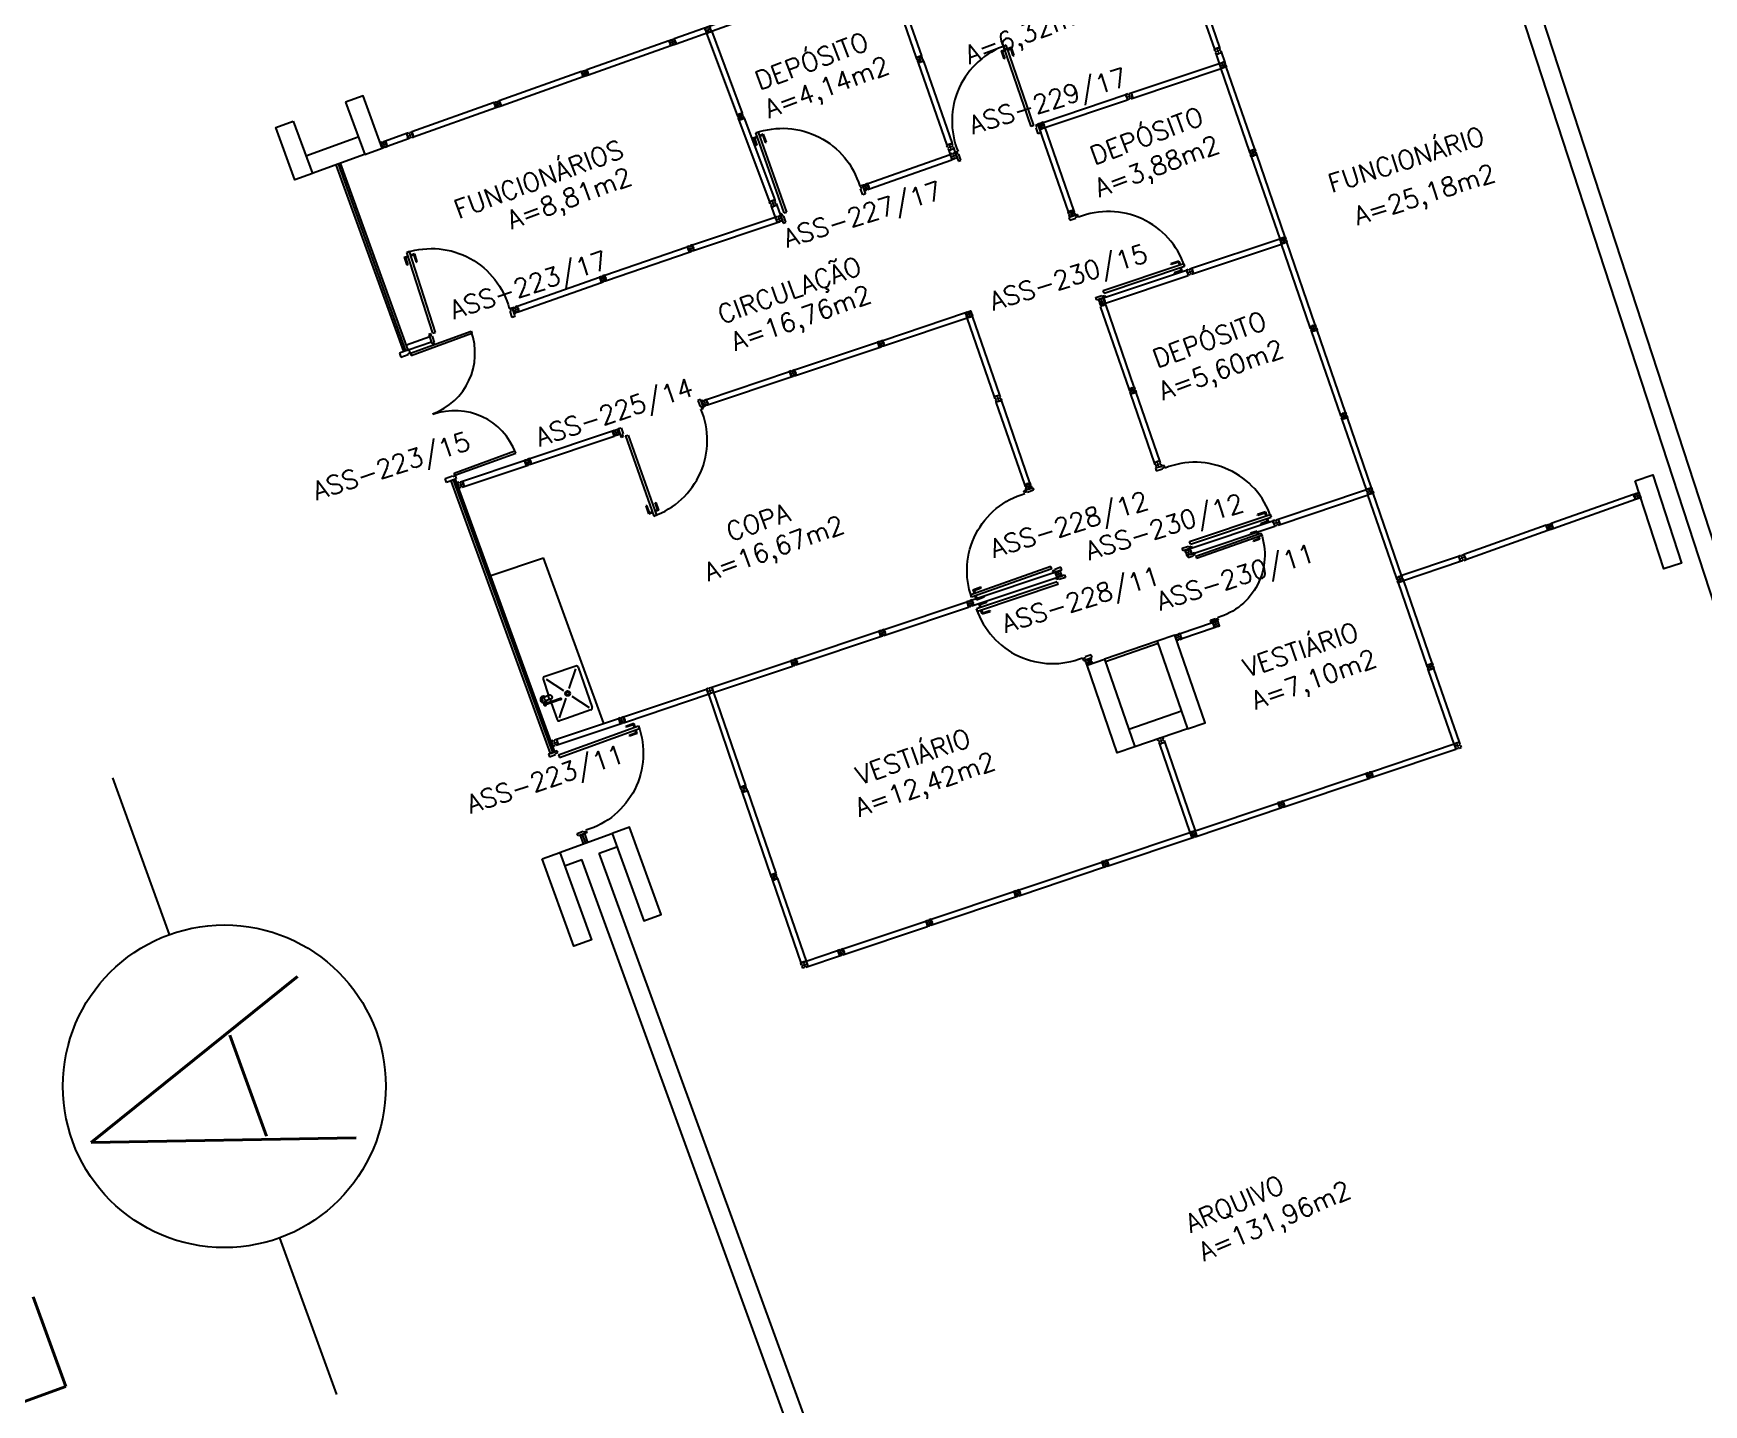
# Model space of a CAD drawing. Extents: x -152 to 150, y 325 to 437.
# Drawn here: x -130.62 to -112.62, y 338.25 to 353.03 of the extents above; entities that cross this region are included whole.
import ezdxf
from ezdxf.enums import TextEntityAlignment as Align

# ---------------------------------------------------------------- set-up
doc = ezdxf.new("R2010")
doc.units = 0
doc.header["$LTSCALE"] = 0.01
doc.header["$MEASUREMENT"] = 0
doc.header["$PDMODE"] = 98
doc.linetypes.add('HIDDEN', pattern=[0.375, 0.25, -0.125])
doc.layers.get('0').update_dxf_attribs({"linetype": 'CONTINUOUS'})
doc.layers.get('DEFPOINTS').update_dxf_attribs({"linetype": 'CONTINUOUS'})
for name, color, linetype in [('ALV', 2, 'CONTINUOUS'), ('AREA', 2, 'CONTINUOUS'), ('BANC', 2, 'CONTINUOUS'), ('CARIMBO', 7, 'CONTINUOUS'), ('DIV', 2, 'CONTINUOUS'), ('ESQ', 1, 'CONTINUOUS'), ('ESTR', 3, 'CONTINUOUS'), ('grapa', 1, 'HIDDEN'), ('PEÇAS', 1, 'CONTINUOUS'), ('TEXTO', 2, 'CONTINUOUS'), ('TEXTO-CENTRO-CUSTO', 2, 'CONTINUOUS'), ('TEXTO-ENDEREÇO', 2, 'CONTINUOUS'), ('TXT-IDENTIFICAÇÃO', 4, 'CONTINUOUS')]:
    doc.layers.add(name, color=color, linetype=linetype)
doc.styles.add('1', font='romans.shx')
doc.styles.add('LEGENDA', font='romans.shx', dxfattribs={"height": 0.2})
doc.styles.add('UNB-100', font='simplex.shx', dxfattribs={"height": 3})
doc.styles.add('UNB-100-1', font='simplex.shx', dxfattribs={"height": 0.2})
doc.dimstyles.new('1-600', dxfattribs={"dimtxt": 1.1, "dimasz": 2.5, "dimexe": 2, "dimexo": 4, "dimgap": 0.2, "dimtad": 1, "dimdec": 0, "dimzin": 4, "dimdsep": 46, "dimlunit": 6, "dimtxsty": '1', "dimblk1": 'NONE', "dimblk2": 'NONE', "dimsah": 1, "dimcen": 0, "dimclrd": 2, "dimclre": 2, "dimclrt": 2, "dimadec": 0, "dimazin": 0, "dimtfac": 1, "dimtdec": 0, "dimtmove": 2, "dimatfit": 3, "dimldrblk": 'NONE', "dimfxl": 0, "dimtolj": 1, "dimtzin": 0, "dimarcsym": 0})

# ---------------------------------------------------------------- blocks, each defined once
blk = doc.blocks.new('DIVMT-SSC')
for p, q in [((0, 0.005), (0, -0.005)), ((0, -0.005), (0, 0.005)), ((-0.03, -0.03), (-0.03, -0.97)), ((0.006, -0.03), (-0.006, -0.03)), ((-0.005, 0), (0.005, 0)), ((0.005, 0), (-0.005, 0)), ((0.006, -0.02), (0.006, -0.03)), ((0.03, -0.03), (0.03, -0.97)), ((0.03, -0.97), (-0.03, -0.97)), ((-0.006, -0.98), (-0.006, -0.97)), ((-0.006, -0.98), (0.006, -0.98)), ((0.006, -1.001), (-0.006, -1.001)), ((0.005, -0.97), (-0.005, -0.97)), ((0, -0.994), (0, -1.007)), ((0, -1.02), (0, -1.021)), ((0.006, -0.98), (0.006, -0.97))]:
    blk.add_line(p, q)
blk.add_lwpolyline([(0.006, -0.02), (-0.006, -0.02), (0.006, -0.02), (0.006, -0.03), (0.03, -0.03), (0.03, -0.008), (0.02, -0.008), (0.02, 0.008), (0.03, 0.008), (0.03, 0.03), (0.006, 0.03), (0.006, 0.02), (-0.006, 0.02), (-0.006, 0.03), (-0.03, 0.03), (-0.03, 0.008), (-0.02, 0.008), (-0.02, -0.008), (-0.03, -0.008), (-0.03, -0.03), (-0.006, -0.03), (-0.006, -0.02), (-0.006, -0.03)])
blk = doc.blocks.new('PDV2D-SSC')
for p, q in [((-0.148, 0.925), (-0.108, 0.925)), ((-0.148, 0.925), (-0.148, 0.835)), ((-0.138, 0.915), (-0.108, 0.915)), ((-0.138, 0.915), (-0.138, 0.835)), ((-0.106, 0.965), (-0.076, 0.965)), ((-0.106, 0.05), (-0.106, 0.965)), ((-0.076, 0.05), (-0.076, 0.965)), ((-0.034, 0.925), (-0.074, 0.925)), ((-0.044, 0.915), (-0.074, 0.915)), ((-0.044, 0.915), (-0.044, 0.835)), ((-0.034, 0.925), (-0.034, 0.835)), ((-0.138, 0.835), (-0.148, 0.835)), ((-0.044, 0.835), (-0.034, 0.835)), ((-0.95, 0.05), (-0.97, 0.05)), ((-0.97, 0.05), (-0.97, 0.035)), ((-0.97, 0.035), (-0.97, -0.035)), ((-0.95, 0.02), (-0.95, 0.05)), ((-0.95, 0.02), (-0.94, 0.02)), ((-0.94, -0.05), (-0.94, 0.02)), ((-0.076, 0.05), (-0.106, 0.05)), ((-0.051, 0.02), (-0.061, 0.02)), ((-0.061, -0.05), (-0.061, 0.02)), ((-0.051, 0.05), (-0.031, 0.05)), ((-0.051, 0.02), (-0.051, 0.05)), ((-0.031, 0.05), (-0.031, -0.05)), ((-0.97, -0.035), (-0.97, -0.05)), ((-0.97, -0.05), (-0.94, -0.05)), ((-0.031, -0.05), (-0.061, -0.05))]:
    blk.add_line(p, q)
at = {"color": 1}
blk.add_arc((-0.076, 0.1), 0.865, 90, 183.3214, dxfattribs=at)
blk = doc.blocks.new('PTDP-SSC')
at = {"color": 2}
for p, q in [((0.055, 1.015), (0.09, 1.015)), ((0.055, 0.075), (0.055, 1.015)), ((0.09, 0.075), (0.09, 1.015)), ((1.91, 0.075), (1.91, 1.015)), ((1.945, 1.015), (1.91, 1.015)), ((1.945, 0.075), (1.945, 1.015)), ((0.05, 0.075), (0, 0.075)), ((0, 0.075), (0, -0.075)), ((0.05, 0.04), (0.05, 0.075)), ((0.06, 0.04), (0.05, 0.04)), ((0.055, 0.075), (0.09, 0.075)), ((0.06, -0.075), (0.06, 0.04)), ((1.945, 0.075), (1.91, 0.075)), ((1.94, -0.075), (1.94, 0.04)), ((1.94, 0.04), (1.95, 0.04)), ((1.95, 0.04), (1.95, 0.075)), ((1.95, 0.075), (2, 0.075)), ((2, 0.075), (2, -0.075)), ((0, -0.075), (0.06, -0.075)), ((2, -0.075), (1.94, -0.075))]:
    blk.add_line(p, q, dxfattribs=at)
at = {"color": 1}
for centre, start, end in [((0.055, 0.075), 0, 90), ((1.945, 0.075), 90, 180)]:
    blk.add_arc(centre, 0.94, start, end, dxfattribs=at)
blk = doc.blocks.new('INOXA1-P')
for p, q in [((0.12, 0.23), (0.12, 0.047)), ((0.22, 0.25), (0.14, 0.25)), ((0.15, 0.22), (0.287, 0.043)), ((0.5, 0.25), (0.22, 0.25)), ((0.353, 0.043), (0.49, 0.22)), ((0.52, 0.23), (0.52, -0.23)), ((0.043, 0.008), (0.043, -0.022)), ((0.062, 0.04), (0.071, 0.04)), ((0.131, 0.048), (0.076, 0.043)), ((0.131, -0.002), (0.076, 0.003)), ((0.22, -0.027), (0.054, -0.027)), ((0.22, -0.037), (0.054, -0.037)), ((0.063, -0.003), (0.063, -0.021)), ((0.12, -0.001), (0.12, -0.027)), ((0.12, -0.037), (0.12, -0.23)), ((0.15, -0.22), (0.287, -0.043)), ((0.231, -0.027), (0.22, -0.027)), ((0.231, -0.037), (0.22, -0.037)), ((0.353, -0.043), (0.49, -0.22)), ((0.22, -0.25), (0.14, -0.25)), ((0.5, -0.25), (0.22, -0.25))]:
    blk.add_line(p, q)
blk.add_lwpolyline([(0.076, 0.003), (0.072, 0.004), (0.069, 0.009), (0.067, 0.015), (0.066, 0.023), (0.067, 0.031), (0.069, 0.037), (0.072, 0.042), (0.076, 0.043)])
blk.add_lwpolyline([(0.131, 0.048), (0.137, 0.046), (0.143, 0.041), (0.147, 0.033), (0.148, 0.023), (0.147, 0.013), (0.143, 0.006), (0.137, 0), (0.131, -0.002), (0.125, 0), (0.119, 0.006), (0.115, 0.013), (0.114, 0.023), (0.115, 0.033), (0.119, 0.041), (0.125, 0.046)], close=True)
for radius in [0.0266, 0.0163]:
    blk.add_circle((0.32, 0), radius)
for centre, radius, start, end in [((0.14, 0.23), 0.02, 90, 180), ((0.5, 0.23), 0.02, 360, 90), ((0.054, 0.023), 0.0349, 36.1705, 252.2568), ((0.054, 0.023), 0.0189, 62.7367, 235.7375), ((0.073, -0.003), 0.01, 102.8285, 180), ((0.054, 0.023), 0.0349, 285.5373, 323.9987), ((0.054, -0.032), 0.0145, 20.161, 339.839), ((0.054, -0.032), 0.005, 90.0037, 269.9963), ((0.231, -0.032), 0.00738, 222.6559, 137.3441), ((0.231, -0.032), 0.005, 269.9935, 90.0065), ((0.14, -0.23), 0.02, 180, 270), ((0.5, -0.23), 0.02, 270, 360)]:
    blk.add_arc(centre, radius, start, end)
blk = doc.blocks.new('A$C73356FFD')
at = {"layer": 'DIV'}
for p, q in [((0.025, 0.03), (0.035, 0.03)), ((0.035, 0.03), (0.025, 0.03)), ((0.03, 0.025), (0.03, 0.035)), ((0.03, 0.035), (0.03, 0.025))]:
    blk.add_line(p, q, dxfattribs=at)
blk.add_lwpolyline([(0.009, 0.036), (0, 0.036), (0, 0.06), (0.022, 0.06), (0.022, 0.05), (0.038, 0.05), (0.038, 0.06), (0.06, 0.06), (0.06, 0.036), (0.05, 0.036), (0.05, 0.024), (0.06, 0.024), (0.06, 0), (0.038, 0), (0.038, 0.01), (0.022, 0.01), (0.022, 0), (0, 0), (0, 0.024), (0.009, 0.024)], close=True, dxfattribs=at)
blk = doc.blocks.new('A$C2A1C1759')
at = {"linetype": 'Continuous'}
blk.add_blockref('A$C73356FFD', (0, 0), dxfattribs=at)
blk = doc.blocks.new('A$C282A6B1B')
at = {"linetype": 'Continuous'}
blk.add_blockref('A$C73356FFD', (0, 0), dxfattribs=at)
blk = doc.blocks.new('A$C265F004B')
at = {"linetype": 'Continuous'}
blk.add_blockref('A$C73356FFD', (0, 0), dxfattribs=at)
blk = doc.blocks.new('*D74')
at = {"layer": 'DEFPOINTS', "color": 0}
for p in [(-109.695, 338.882), (-109.23, 337.455), (-120.726, 333.638), (-120.213, 332.228), (-110.942, 329.922)]:
    blk.add_point(p, dxfattribs=at)
at = {"layer": 'TEXTO-CENTRO-CUSTO', "color": 2, "lineweight": -2}
for p, q in [((-107.991, 333.652), (-106.563, 329.27)), ((-118.845, 328.47), (-117.734, 325.417))]:
    blk.add_line(p, q, dxfattribs=at)
blk.add_arc((0.953, -0.673), 349.018, 108.04877, 110, dxfattribs=at)
at = {"layer": 'TEXTO-CENTRO-CUSTO', "color": 2, "insert": (-113.061, 329.991), "char_height": 1.1, "attachment_point": 5, "rotation": 19.0244, "style": '1'}
blk.add_mtext('\\A1;FUB', dxfattribs=at)
blk = doc.blocks.new('_NONE')
at = {"color": 0, "linetype": 'ByBlock'}
blk.add_circle((0, 0), 0.25, dxfattribs=at)
blk = doc.blocks.new('JUNÇÃO DIV')
at = {"layer": 'DIV'}
for p, q in [((0.003, 0.065), (-0.02, 0.057)), ((-0.013, 0.036), (-0.02, 0.057)), ((-0.013, 0.036), (-0.003, 0.039)), ((-0.007, 0.021), (0.002, 0.024)), ((-0.007, 0.021), (0, 0)), ((0.002, 0.024), (-0.003, 0.039)), ((0.057, 0.02), (0, 0)), ((0, 0), (0.023, 0.008)), ((0, 0), (0.02, 0.007)), ((0.006, 0.056), (0.003, 0.065)), ((0.02, 0.007), (0.003, 0.001)), ((0.017, 0.06), (0.006, 0.056)), ((0.014, 0.069), (0.037, 0.076)), ((0.017, 0.06), (0.014, 0.069)), ((0.023, 0.04), (0.014, 0.037)), ((0.014, 0.037), (0.023, 0.04)), ((0.02, 0.033), (0.017, 0.043)), ((0.017, 0.043), (0.02, 0.033)), ((0.031, 0.021), (0.02, 0.017)), ((0.02, 0.017), (0.031, 0.021)), ((0.02, 0.017), (0.023, 0.008)), ((0.02, 0.017), (0.023, 0.008)), ((0.033, 0.012), (0.024, 0.008)), ((0.031, 0.021), (0.034, 0.012)), ((0.031, 0.021), (0.034, 0.012)), ((0.057, 0.02), (0.034, 0.012)), ((0.044, 0.056), (0.035, 0.052)), ((0.04, 0.037), (0.035, 0.052)), ((0.044, 0.056), (0.037, 0.076)), ((0.049, 0.041), (0.04, 0.037)), ((0.049, 0.041), (0.057, 0.02))]:
    blk.add_line(p, q, dxfattribs=at)

msp = doc.modelspace()

# ---------------------------------------------------------------- linework, layer by layer
at = {"layer": 'ALV'}
for p, q in [((-109.885, 338.82), (-115.397, 355.734)), ((-109.695, 338.882), (-114.413, 353.359)), ((-127.117, 351.908), (-127.681, 351.703)), ((-127.049, 351.72), (-127.613, 351.515)), ((-118.51, 346.476), (-119.077, 346.281)), ((-118.5, 346.448), (-119.067, 346.252)), ((-118.25, 345.72), (-118.817, 345.524)), ((-125.045, 345.265), (-124.998, 345.282)), ((-124.948, 344.195), (-124.384, 344.4)), ((-124.724, 344.383), (-124.677, 344.4)), ((-124.521, 344.191), (-124.333, 344.259)), ((-124.896, 344.054), (-124.709, 344.122)), ((-121.34, 334.866), (-124.709, 344.122)), ((-121.152, 334.935), (-124.521, 344.191))]:
    msp.add_line(p, q, dxfattribs=at)
at = {"layer": 'BANC'}
for p in [(-125.69, 347.183), (-124.471, 345.588)]:
    msp.add_line(p, (-125.121, 347.374), dxfattribs=at)
at = {"layer": 'DIV'}
for p, q in [((-117.872, 352.862), (-117.894, 352.854)), ((-117.887, 352.833), (-117.894, 352.854)), ((-117.887, 352.833), (-117.878, 352.837)), ((-117.872, 352.822), (-117.878, 352.837)), ((-117.868, 352.853), (-117.872, 352.862)), ((-117.857, 352.857), (-117.868, 352.853)), ((-117.851, 352.837), (-117.861, 352.834)), ((-117.861, 352.834), (-117.851, 352.837)), ((-117.86, 352.866), (-117.837, 352.874)), ((-117.857, 352.857), (-117.86, 352.866)), ((-117.854, 352.831), (-117.858, 352.841)), ((-117.858, 352.841), (-117.854, 352.831)), ((-117.83, 352.853), (-117.84, 352.85)), ((-117.835, 352.835), (-117.84, 352.85)), ((-117.83, 352.853), (-117.837, 352.874)), ((-117.825, 352.838), (-117.835, 352.835)), ((-117.825, 352.838), (-117.818, 352.817)), ((-118.791, 352.385), (-117.842, 352.703)), ((-117.882, 352.818), (-117.872, 352.822)), ((-117.882, 352.818), (-117.875, 352.798)), ((-117.818, 352.817), (-117.875, 352.798)), ((-117.875, 352.798), (-117.852, 352.805)), ((-117.875, 352.798), (-117.855, 352.804)), ((-117.875, 352.798), (-117.842, 352.703)), ((-117.855, 352.804), (-117.872, 352.799)), ((-117.844, 352.818), (-117.855, 352.814)), ((-117.855, 352.814), (-117.844, 352.818)), ((-117.855, 352.814), (-117.852, 352.805)), ((-117.855, 352.814), (-117.852, 352.805)), ((-117.842, 352.809), (-117.851, 352.806)), ((-117.844, 352.818), (-117.841, 352.809)), ((-117.844, 352.818), (-117.841, 352.809)), ((-117.842, 352.703), (-117.822, 352.646)), ((-117.818, 352.817), (-117.841, 352.809)), ((-117.825, 352.683), (-117.834, 352.68)), ((-117.834, 352.679), (-117.83, 352.67)), ((-117.821, 352.672), (-117.83, 352.669)), ((-117.821, 352.672), (-117.825, 352.683)), ((-117.818, 352.817), (-117.785, 352.722)), ((-117.81, 352.682), (-117.797, 352.687)), ((-117.805, 352.69), (-117.801, 352.679)), ((-117.785, 352.69), (-117.784, 352.691)), ((-118.772, 352.328), (-117.822, 352.646)), ((-118.827, 352.373), (-118.848, 352.366)), ((-118.84, 352.343), (-118.848, 352.366)), ((-118.831, 352.346), (-118.84, 352.343)), ((-118.827, 352.335), (-118.836, 352.332)), ((-118.836, 352.332), (-118.828, 352.309)), ((-118.831, 352.346), (-118.827, 352.335)), ((-118.808, 352.316), (-118.828, 352.309)), ((-118.827, 352.373), (-118.823, 352.363)), ((-118.808, 352.368), (-118.823, 352.363)), ((-118.805, 352.349), (-118.814, 352.345)), ((-118.814, 352.345), (-118.805, 352.349)), ((-118.811, 352.378), (-118.791, 352.385)), ((-118.811, 352.378), (-118.808, 352.368)), ((-118.811, 352.352), (-118.808, 352.342)), ((-118.808, 352.342), (-118.811, 352.352)), ((-118.796, 352.33), (-118.811, 352.325)), ((-118.808, 352.316), (-118.811, 352.325)), ((-118.792, 352.321), (-118.796, 352.33)), ((-118.792, 352.359), (-118.783, 352.362)), ((-118.792, 352.359), (-118.783, 352.362)), ((-118.792, 352.359), (-118.788, 352.348)), ((-118.788, 352.348), (-118.792, 352.359)), ((-118.792, 352.321), (-118.772, 352.328)), ((-118.791, 352.385), (-118.783, 352.362)), ((-118.791, 352.385), (-118.772, 352.328)), ((-118.788, 352.348), (-118.779, 352.351)), ((-118.788, 352.348), (-118.779, 352.351)), ((-118.783, 352.361), (-118.779, 352.352)), ((-118.772, 352.328), (-118.779, 352.351)), ((-118.778, 352.348), (-118.773, 352.331)), ((-118.772, 352.328), (-118.778, 352.348)), ((-126.597, 351.946), (-126.825, 351.865)), ((-126.576, 351.953), (-126.597, 351.946)), ((-126.597, 351.946), (-126.577, 351.889)), ((-126.597, 351.946), (-126.589, 351.923)), ((-126.576, 351.953), (-126.573, 351.944)), ((-126.573, 351.944), (-126.558, 351.949)), ((-126.561, 351.958), (-126.541, 351.966)), ((-126.561, 351.958), (-126.558, 351.949)), ((-126.542, 351.94), (-126.533, 351.943)), ((-126.542, 351.94), (-126.538, 351.929)), ((-126.533, 351.943), (-126.541, 351.966)), ((-126.862, 351.82), (-126.863, 351.819)), ((-126.838, 351.829), (-126.851, 351.824)), ((-126.846, 351.832), (-126.842, 351.82)), ((-126.826, 351.839), (-126.817, 351.842)), ((-126.822, 351.828), (-126.826, 351.839)), ((-126.825, 351.865), (-126.805, 351.808)), ((-126.822, 351.828), (-126.813, 351.831)), ((-126.817, 351.841), (-126.814, 351.832)), ((-126.577, 351.889), (-126.805, 351.808)), ((-126.58, 351.926), (-126.589, 351.923)), ((-126.58, 351.926), (-126.589, 351.923)), ((-126.589, 351.922), (-126.585, 351.913)), ((-126.576, 351.915), (-126.585, 351.912)), ((-126.576, 351.915), (-126.585, 351.912)), ((-126.577, 351.889), (-126.585, 351.912)), ((-126.577, 351.889), (-126.584, 351.909)), ((-126.584, 351.909), (-126.578, 351.892)), ((-126.576, 351.915), (-126.58, 351.926)), ((-126.58, 351.926), (-126.576, 351.915)), ((-126.556, 351.896), (-126.577, 351.889)), ((-126.554, 351.929), (-126.564, 351.926)), ((-126.564, 351.926), (-126.554, 351.929)), ((-126.557, 351.923), (-126.561, 351.932)), ((-126.561, 351.932), (-126.557, 351.923)), ((-126.56, 351.906), (-126.545, 351.911)), ((-126.556, 351.896), (-126.56, 351.906)), ((-126.541, 351.902), (-126.545, 351.911)), ((-126.541, 351.902), (-126.521, 351.909)), ((-126.538, 351.929), (-126.529, 351.932)), ((-126.529, 351.932), (-126.521, 351.909)), ((-120.753, 351.827), (-120.776, 351.819)), ((-120.769, 351.798), (-120.776, 351.819)), ((-120.769, 351.798), (-120.759, 351.802)), ((-120.763, 351.783), (-120.754, 351.787)), ((-120.763, 351.783), (-120.756, 351.762)), ((-120.754, 351.787), (-120.759, 351.802)), ((-120.7, 351.782), (-120.756, 351.762)), ((-120.756, 351.762), (-120.734, 351.77)), ((-120.756, 351.762), (-120.736, 351.769)), ((-120.756, 351.762), (-120.742, 351.721)), ((-120.75, 351.818), (-120.753, 351.827)), ((-120.736, 351.769), (-120.753, 351.763)), ((-120.739, 351.822), (-120.75, 351.818)), ((-120.733, 351.802), (-120.743, 351.799)), ((-120.743, 351.799), (-120.733, 351.802)), ((-120.742, 351.831), (-120.719, 351.839)), ((-120.739, 351.822), (-120.742, 351.831)), ((-120.736, 351.796), (-120.739, 351.806)), ((-120.739, 351.806), (-120.736, 351.796)), ((-120.725, 351.783), (-120.737, 351.779)), ((-120.737, 351.779), (-120.725, 351.783)), ((-120.737, 351.779), (-120.734, 351.77)), ((-120.737, 351.779), (-120.734, 351.77)), ((-120.723, 351.774), (-120.733, 351.771)), ((-120.725, 351.783), (-120.722, 351.774)), ((-120.725, 351.783), (-120.722, 351.774)), ((-120.712, 351.818), (-120.722, 351.815)), ((-120.716, 351.8), (-120.722, 351.815)), ((-120.7, 351.782), (-120.722, 351.774)), ((-120.712, 351.818), (-120.719, 351.839)), ((-120.707, 351.803), (-120.716, 351.8)), ((-120.707, 351.803), (-120.7, 351.782)), ((-120.7, 351.782), (-120.685, 351.74)), ((-122.663, 351.217), (-122.686, 351.209)), ((-122.66, 351.208), (-122.663, 351.217)), ((-122.652, 351.222), (-122.63, 351.23)), ((-122.649, 351.213), (-122.652, 351.222)), ((-122.622, 351.209), (-122.63, 351.23)), ((-122.678, 351.188), (-122.686, 351.209)), ((-122.678, 351.188), (-122.669, 351.192)), ((-122.672, 351.173), (-122.663, 351.177)), ((-122.672, 351.173), (-122.665, 351.153)), ((-122.663, 351.177), (-122.669, 351.192)), ((-122.609, 351.174), (-122.665, 351.153)), ((-122.665, 351.153), (-122.642, 351.161)), ((-122.665, 351.153), (-122.645, 351.16)), ((-122.665, 351.153), (-122.624, 351.043)), ((-122.645, 351.16), (-122.662, 351.154)), ((-122.649, 351.213), (-122.66, 351.208)), ((-122.642, 351.193), (-122.652, 351.19)), ((-122.652, 351.19), (-122.642, 351.193)), ((-122.645, 351.187), (-122.649, 351.196)), ((-122.649, 351.196), (-122.645, 351.187)), ((-122.634, 351.174), (-122.646, 351.17)), ((-122.646, 351.17), (-122.634, 351.174)), ((-122.646, 351.17), (-122.642, 351.161)), ((-122.646, 351.17), (-122.642, 351.161)), ((-122.632, 351.165), (-122.641, 351.162)), ((-122.634, 351.174), (-122.631, 351.165)), ((-122.634, 351.174), (-122.631, 351.165)), ((-122.622, 351.209), (-122.631, 351.206)), ((-122.626, 351.191), (-122.631, 351.206)), ((-122.609, 351.174), (-122.631, 351.165)), ((-122.616, 351.194), (-122.626, 351.191)), ((-122.601, 351.051), (-122.624, 351.043)), ((-122.616, 351.022), (-122.624, 351.043)), ((-122.616, 351.194), (-122.609, 351.174)), ((-122.609, 351.174), (-122.568, 351.063)), ((-122.598, 351.042), (-122.601, 351.051)), ((-122.587, 351.047), (-122.598, 351.042)), ((-122.59, 351.056), (-122.568, 351.064)), ((-122.587, 351.047), (-122.59, 351.056)), ((-122.56, 351.043), (-122.569, 351.04)), ((-122.564, 351.025), (-122.569, 351.04)), ((-122.56, 351.043), (-122.568, 351.064)), ((-122.616, 351.022), (-122.607, 351.026)), ((-122.611, 351.007), (-122.601, 351.011)), ((-122.611, 351.007), (-122.603, 350.987)), ((-122.601, 351.011), (-122.607, 351.026)), ((-122.547, 351.008), (-122.603, 350.987)), ((-122.603, 350.987), (-122.58, 350.995)), ((-122.603, 350.987), (-122.583, 350.994)), ((-122.583, 350.994), (-122.6, 350.988)), ((-122.581, 351.027), (-122.59, 351.024)), ((-122.59, 351.024), (-122.581, 351.027)), ((-122.584, 351.021), (-122.587, 351.03)), ((-122.587, 351.03), (-122.584, 351.021)), ((-122.573, 351.008), (-122.584, 351.004)), ((-122.584, 351.004), (-122.573, 351.008)), ((-122.584, 351.004), (-122.58, 350.995)), ((-122.584, 351.004), (-122.58, 350.995)), ((-122.57, 350.999), (-122.58, 350.996)), ((-122.573, 351.008), (-122.569, 350.999)), ((-122.573, 351.008), (-122.569, 350.999)), ((-122.547, 351.008), (-122.569, 350.999)), ((-122.554, 351.028), (-122.564, 351.025)), ((-122.554, 351.028), (-122.547, 351.008)), ((-118.139, 350.494), (-117.19, 350.812)), ((-118.12, 350.437), (-117.171, 350.755)), ((-117.19, 350.812), (-117.171, 350.755)), ((-117.173, 350.792), (-117.182, 350.789)), ((-117.182, 350.788), (-117.179, 350.779)), ((-117.169, 350.781), (-117.178, 350.778)), ((-117.169, 350.781), (-117.173, 350.792)), ((-117.158, 350.791), (-117.145, 350.795)), ((-117.153, 350.799), (-117.149, 350.787)), ((-117.133, 350.799), (-117.132, 350.799)), ((-118.175, 350.481), (-118.196, 350.474)), ((-118.188, 350.452), (-118.196, 350.474)), ((-118.179, 350.455), (-118.188, 350.452)), ((-118.175, 350.443), (-118.184, 350.44)), ((-118.184, 350.44), (-118.177, 350.418)), ((-118.179, 350.455), (-118.175, 350.443)), ((-118.156, 350.425), (-118.177, 350.418)), ((-118.175, 350.481), (-118.172, 350.472)), ((-118.157, 350.477), (-118.172, 350.472)), ((-118.163, 350.454), (-118.153, 350.457)), ((-118.153, 350.457), (-118.163, 350.454)), ((-118.16, 350.487), (-118.139, 350.494)), ((-118.16, 350.487), (-118.157, 350.477)), ((-118.156, 350.451), (-118.159, 350.46)), ((-118.159, 350.46), (-118.156, 350.451)), ((-118.144, 350.439), (-118.159, 350.434)), ((-118.156, 350.425), (-118.159, 350.434)), ((-118.141, 350.43), (-118.144, 350.439)), ((-118.141, 350.43), (-118.12, 350.437)), ((-118.14, 350.468), (-118.131, 350.471)), ((-118.14, 350.468), (-118.131, 350.471)), ((-118.136, 350.456), (-118.14, 350.468)), ((-118.14, 350.468), (-118.136, 350.456)), ((-118.139, 350.494), (-118.12, 350.437)), ((-118.139, 350.494), (-118.131, 350.471)), ((-118.136, 350.456), (-118.127, 350.459)), ((-118.136, 350.456), (-118.127, 350.459)), ((-118.131, 350.47), (-118.128, 350.46)), ((-118.12, 350.437), (-118.127, 350.459)), ((-118.12, 350.437), (-118.126, 350.457)), ((-118.126, 350.457), (-118.121, 350.439)), ((-120.557, 349.959), (-120.5, 349.978)), ((-120.263, 349.108), (-120.557, 349.959)), ((-120.207, 349.127), (-120.5, 349.978)), ((-126.347, 349.755), (-126.597, 349.664)), ((-126.328, 349.696), (-126.579, 349.613)), ((-120.207, 349.127), (-120.263, 349.108)), ((-120.263, 349.108), (-120.241, 349.116)), ((-120.263, 349.108), (-120.243, 349.115)), ((-120.256, 349.087), (-120.263, 349.108)), ((-120.243, 349.115), (-120.261, 349.109)), ((-120.256, 349.087), (-120.247, 349.09)), ((-120.251, 349.072), (-120.242, 349.075)), ((-120.251, 349.072), (-120.244, 349.051)), ((-120.247, 349.09), (-120.242, 349.075)), ((-120.221, 349.059), (-120.244, 349.051)), ((-120.238, 349.107), (-120.241, 349.116)), ((-120.238, 349.107), (-120.241, 349.116)), ((-120.23, 349.119), (-120.24, 349.116)), ((-120.226, 349.111), (-120.238, 349.107)), ((-120.238, 349.107), (-120.226, 349.111)), ((-120.22, 349.091), (-120.23, 349.088)), ((-120.23, 349.088), (-120.22, 349.091)), ((-120.207, 349.127), (-120.229, 349.12)), ((-120.226, 349.111), (-120.229, 349.12)), ((-120.226, 349.111), (-120.229, 349.12)), ((-120.227, 349.094), (-120.224, 349.084)), ((-120.224, 349.084), (-120.227, 349.094)), ((-120.213, 349.072), (-120.224, 349.068)), ((-120.224, 349.068), (-120.221, 349.059)), ((-120.213, 349.072), (-120.21, 349.063)), ((-120.21, 349.063), (-120.187, 349.071)), ((-120.199, 349.107), (-120.209, 349.103)), ((-120.209, 349.103), (-120.204, 349.088)), ((-120.199, 349.107), (-120.207, 349.127)), ((-120.194, 349.092), (-120.204, 349.088)), ((-120.194, 349.092), (-120.187, 349.071)), ((-118.737, 349.156), (-118.793, 349.136)), ((-118.539, 348.398), (-118.793, 349.136)), ((-118.781, 349.193), (-118.782, 349.194)), ((-118.769, 349.177), (-118.781, 349.173)), ((-118.773, 349.169), (-118.777, 349.182)), ((-118.774, 349.153), (-118.763, 349.157)), ((-118.774, 349.153), (-118.771, 349.144)), ((-118.76, 349.148), (-118.77, 349.145)), ((-118.763, 349.157), (-118.759, 349.148)), ((-118.482, 348.418), (-118.737, 349.156)), ((-116.461, 348.882), (-116.518, 348.863)), ((-116.506, 348.919), (-116.506, 348.921)), ((-116.494, 348.904), (-116.505, 348.899)), ((-116.497, 348.895), (-116.502, 348.908)), ((-116.498, 348.88), (-116.487, 348.883)), ((-116.498, 348.88), (-116.495, 348.871)), ((-116.487, 348.883), (-116.484, 348.874)), ((-116.2, 348.128), (-116.461, 348.882)), ((-124.302, 348.704), (-124.359, 348.685)), ((-116.256, 348.108), (-116.518, 348.863)), ((-116.485, 348.874), (-116.494, 348.871)), ((-125.994, 348.199), (-125.328, 348.423)), ((-125.975, 348.142), (-125.309, 348.366)), ((-125.328, 348.423), (-125.309, 348.366)), ((-125.311, 348.403), (-125.32, 348.4)), ((-125.32, 348.399), (-125.317, 348.39)), ((-125.307, 348.392), (-125.316, 348.389)), ((-125.307, 348.392), (-125.311, 348.403)), ((-125.296, 348.402), (-125.283, 348.406)), ((-125.291, 348.41), (-125.287, 348.398)), ((-125.271, 348.41), (-125.27, 348.411)), ((-118.482, 348.418), (-118.539, 348.398)), ((-118.539, 348.398), (-118.516, 348.406)), ((-118.539, 348.398), (-118.519, 348.405)), ((-118.532, 348.377), (-118.539, 348.398)), ((-118.519, 348.405), (-118.536, 348.399)), ((-118.532, 348.377), (-118.522, 348.381)), ((-118.527, 348.362), (-118.517, 348.366)), ((-118.527, 348.362), (-118.519, 348.342)), ((-118.522, 348.381), (-118.517, 348.366)), ((-118.497, 348.349), (-118.519, 348.342)), ((-118.513, 348.397), (-118.516, 348.406)), ((-118.513, 348.397), (-118.516, 348.406)), ((-118.506, 348.41), (-118.515, 348.406)), ((-118.502, 348.401), (-118.513, 348.397)), ((-118.513, 348.397), (-118.502, 348.401)), ((-118.496, 348.381), (-118.506, 348.378)), ((-118.506, 348.378), (-118.496, 348.381)), ((-118.482, 348.418), (-118.505, 348.41)), ((-118.502, 348.401), (-118.505, 348.41)), ((-118.502, 348.401), (-118.505, 348.41)), ((-118.502, 348.385), (-118.499, 348.375)), ((-118.499, 348.375), (-118.502, 348.385)), ((-118.488, 348.362), (-118.5, 348.358)), ((-118.5, 348.358), (-118.497, 348.349)), ((-118.488, 348.362), (-118.485, 348.353)), ((-118.485, 348.353), (-118.463, 348.361)), ((-118.475, 348.397), (-118.484, 348.394)), ((-118.484, 348.394), (-118.479, 348.379)), ((-118.475, 348.397), (-118.482, 348.418)), ((-118.47, 348.382), (-118.479, 348.379)), ((-118.47, 348.382), (-118.463, 348.361)), ((-126.031, 348.187), (-126.051, 348.18)), ((-126.044, 348.158), (-126.051, 348.18)), ((-126.035, 348.161), (-126.044, 348.158)), ((-126.035, 348.161), (-126.031, 348.149)), ((-126.031, 348.187), (-126.027, 348.178)), ((-126.012, 348.183), (-126.027, 348.178)), ((-126.018, 348.16), (-126.009, 348.163)), ((-126.009, 348.163), (-126.018, 348.16)), ((-126.015, 348.192), (-125.994, 348.199)), ((-126.015, 348.192), (-126.012, 348.183)), ((-126.012, 348.157), (-126.015, 348.166)), ((-126.015, 348.166), (-126.012, 348.157)), ((-125.996, 348.174), (-125.987, 348.177)), ((-125.996, 348.174), (-125.987, 348.177)), ((-125.992, 348.162), (-125.996, 348.174)), ((-125.996, 348.174), (-125.992, 348.162)), ((-125.994, 348.199), (-125.975, 348.142)), ((-125.994, 348.199), (-125.987, 348.177)), ((-125.992, 348.162), (-125.983, 348.165)), ((-125.992, 348.162), (-125.983, 348.165)), ((-125.987, 348.176), (-125.983, 348.166)), ((-125.975, 348.142), (-125.983, 348.165)), ((-125.975, 348.142), (-125.982, 348.162)), ((-125.982, 348.162), (-125.976, 348.145)), ((-126.031, 348.149), (-126.04, 348.146)), ((-126.04, 348.146), (-126.032, 348.123)), ((-126.011, 348.13), (-126.032, 348.123)), ((-125.999, 348.145), (-126.015, 348.14)), ((-126.011, 348.13), (-126.015, 348.14)), ((-125.996, 348.135), (-125.999, 348.145)), ((-125.996, 348.135), (-125.975, 348.142)), ((-117.206, 347.79), (-116.257, 348.108)), ((-117.187, 347.733), (-116.238, 348.051)), ((-116.2, 348.128), (-116.256, 348.108)), ((-117.242, 347.778), (-117.263, 347.771)), ((-117.256, 347.748), (-117.263, 347.771)), ((-117.247, 347.751), (-117.256, 347.748)), ((-117.243, 347.74), (-117.252, 347.737)), ((-117.252, 347.737), (-117.244, 347.714)), ((-117.247, 347.751), (-117.243, 347.74)), ((-117.223, 347.721), (-117.244, 347.714)), ((-117.242, 347.778), (-117.239, 347.769)), ((-117.224, 347.774), (-117.239, 347.769)), ((-117.22, 347.754), (-117.23, 347.751)), ((-117.23, 347.751), (-117.22, 347.754)), ((-117.227, 347.783), (-117.206, 347.79)), ((-117.227, 347.783), (-117.224, 347.774)), ((-117.227, 347.757), (-117.224, 347.747)), ((-117.224, 347.747), (-117.227, 347.757)), ((-117.211, 347.736), (-117.226, 347.731)), ((-117.223, 347.721), (-117.226, 347.731)), ((-117.208, 347.726), (-117.211, 347.736)), ((-117.208, 347.764), (-117.199, 347.767)), ((-117.208, 347.764), (-117.199, 347.767)), ((-117.208, 347.764), (-117.204, 347.753)), ((-117.204, 347.753), (-117.208, 347.764)), ((-117.208, 347.726), (-117.187, 347.733)), ((-117.206, 347.79), (-117.199, 347.767)), ((-117.206, 347.79), (-117.187, 347.733)), ((-117.204, 347.753), (-117.195, 347.756)), ((-117.204, 347.753), (-117.195, 347.756)), ((-117.198, 347.766), (-117.195, 347.757)), ((-117.187, 347.733), (-117.195, 347.756)), ((-117.194, 347.753), (-117.188, 347.736)), ((-117.187, 347.733), (-117.194, 347.753)), ((-115.263, 347.389), (-115.875, 347.181)), ((-115.243, 347.333), (-115.855, 347.125)), ((-115.242, 347.397), (-115.263, 347.389)), ((-115.263, 347.389), (-115.255, 347.367)), ((-115.263, 347.389), (-115.243, 347.333)), ((-115.246, 347.37), (-115.255, 347.367)), ((-115.246, 347.37), (-115.255, 347.367)), ((-115.254, 347.366), (-115.251, 347.356)), ((-115.242, 347.358), (-115.251, 347.355)), ((-115.242, 347.358), (-115.251, 347.355)), ((-115.243, 347.333), (-115.251, 347.355)), ((-115.25, 347.352), (-115.244, 347.336)), ((-115.243, 347.333), (-115.25, 347.352)), ((-115.246, 347.37), (-115.242, 347.358)), ((-115.242, 347.358), (-115.246, 347.37)), ((-115.222, 347.34), (-115.243, 347.333)), ((-115.242, 347.397), (-115.239, 347.387)), ((-115.239, 347.387), (-115.224, 347.393)), ((-115.229, 347.369), (-115.22, 347.373)), ((-115.22, 347.373), (-115.229, 347.369)), ((-115.227, 347.402), (-115.206, 347.409)), ((-115.227, 347.402), (-115.224, 347.393)), ((-115.226, 347.376), (-115.223, 347.366)), ((-115.223, 347.366), (-115.226, 347.376)), ((-115.225, 347.349), (-115.21, 347.355)), ((-115.222, 347.34), (-115.225, 347.349)), ((-115.207, 347.345), (-115.21, 347.355)), ((-115.207, 347.383), (-115.198, 347.387)), ((-115.207, 347.383), (-115.203, 347.372)), ((-115.207, 347.345), (-115.186, 347.353)), ((-115.198, 347.387), (-115.206, 347.409)), ((-115.203, 347.372), (-115.194, 347.375)), ((-115.194, 347.375), (-115.186, 347.353)), ((-118.263, 346.557), (-117.914, 346.677)), ((-117.895, 346.62), (-118.243, 346.5)), ((-123.309, 345.978), (-122.458, 346.263)), ((-123.29, 345.921), (-122.439, 346.206)), ((-122.458, 346.263), (-122.439, 346.206)), ((-122.441, 346.244), (-122.45, 346.24)), ((-122.45, 346.24), (-122.447, 346.23)), ((-122.437, 346.232), (-122.446, 346.229)), ((-122.437, 346.232), (-122.441, 346.244)), ((-122.426, 346.242), (-122.413, 346.247)), ((-122.421, 346.251), (-122.417, 346.239)), ((-122.401, 346.251), (-122.4, 346.251)), ((-115.529, 346.179), (-115.586, 346.159)), ((-115.573, 346.216), (-115.574, 346.217)), ((-115.561, 346.2), (-115.573, 346.196)), ((-115.565, 346.191), (-115.569, 346.204)), ((-115.566, 346.176), (-115.555, 346.18)), ((-115.555, 346.18), (-115.551, 346.171)), ((-115.254, 345.386), (-115.529, 346.179)), ((-115.311, 345.366), (-115.586, 346.159)), ((-115.566, 346.176), (-115.563, 346.167)), ((-115.552, 346.171), (-115.562, 346.168)), ((-123.343, 345.967), (-123.366, 345.959)), ((-123.358, 345.938), (-123.366, 345.959)), ((-123.358, 345.938), (-123.349, 345.941)), ((-123.353, 345.923), (-123.344, 345.926)), ((-123.353, 345.923), (-123.346, 345.902)), ((-123.344, 345.926), (-123.349, 345.941)), ((-123.289, 345.922), (-123.346, 345.902)), ((-123.346, 345.902), (-123.323, 345.91)), ((-123.346, 345.902), (-123.326, 345.909)), ((-123.34, 345.958), (-123.343, 345.967)), ((-123.326, 345.909), (-123.343, 345.903)), ((-123.343, 345.903), (-123.001, 344.899)), ((-123.328, 345.962), (-123.34, 345.958)), ((-123.332, 345.971), (-123.309, 345.978)), ((-123.328, 345.962), (-123.332, 345.971)), ((-123.323, 345.942), (-123.332, 345.939)), ((-123.332, 345.939), (-123.323, 345.942)), ((-123.326, 345.935), (-123.329, 345.945)), ((-123.329, 345.945), (-123.326, 345.935)), ((-123.315, 345.923), (-123.326, 345.919)), ((-123.326, 345.919), (-123.315, 345.923)), ((-123.326, 345.919), (-123.323, 345.91)), ((-123.326, 345.919), (-123.323, 345.91)), ((-123.313, 345.914), (-123.322, 345.91)), ((-123.315, 345.923), (-123.312, 345.914)), ((-123.315, 345.923), (-123.312, 345.914)), ((-123.289, 345.922), (-123.312, 345.914)), ((-123.302, 345.958), (-123.311, 345.954)), ((-123.306, 345.939), (-123.311, 345.954)), ((-123.309, 345.978), (-123.29, 345.921)), ((-123.302, 345.958), (-123.309, 345.978)), ((-123.296, 345.943), (-123.306, 345.939)), ((-123.296, 345.943), (-123.289, 345.922)), ((-123.29, 345.921), (-122.945, 344.919)), ((-124.982, 345.417), (-124.315, 345.641)), ((-124.315, 345.641), (-124.296, 345.584)), ((-124.963, 345.36), (-124.296, 345.584)), ((-124.298, 345.621), (-124.307, 345.618)), ((-124.307, 345.617), (-124.304, 345.607)), ((-124.295, 345.609), (-124.304, 345.606)), ((-124.295, 345.609), (-124.298, 345.621)), ((-124.283, 345.62), (-124.27, 345.624)), ((-124.279, 345.628), (-124.275, 345.616)), ((-124.259, 345.628), (-124.257, 345.628)), ((-118.185, 345.53), (-118.752, 345.335)), ((-125.018, 345.405), (-125.039, 345.398)), ((-125.031, 345.375), (-125.039, 345.398)), ((-125.022, 345.378), (-125.031, 345.375)), ((-125.018, 345.367), (-125.027, 345.364)), ((-125.027, 345.364), (-125.02, 345.341)), ((-125.022, 345.378), (-125.018, 345.367)), ((-124.999, 345.348), (-125.02, 345.341)), ((-125.018, 345.405), (-125.015, 345.395)), ((-124.999, 345.401), (-125.015, 345.395)), ((-124.996, 345.381), (-125.006, 345.377)), ((-125.006, 345.377), (-124.996, 345.381)), ((-125.003, 345.41), (-124.982, 345.417)), ((-125.003, 345.41), (-124.999, 345.401)), ((-125.002, 345.384), (-124.999, 345.374)), ((-124.999, 345.374), (-125.002, 345.384)), ((-124.987, 345.363), (-125.002, 345.357)), ((-124.999, 345.348), (-125.002, 345.357)), ((-124.984, 345.353), (-124.987, 345.363)), ((-124.984, 345.353), (-124.963, 345.36)), ((-124.983, 345.391), (-124.974, 345.394)), ((-124.983, 345.391), (-124.974, 345.394)), ((-124.983, 345.391), (-124.979, 345.38)), ((-124.979, 345.38), (-124.983, 345.391)), ((-124.982, 345.417), (-124.974, 345.394)), ((-124.982, 345.417), (-124.963, 345.36)), ((-124.979, 345.38), (-124.97, 345.383)), ((-124.979, 345.38), (-124.97, 345.383)), ((-124.974, 345.393), (-124.971, 345.384)), ((-124.963, 345.36), (-124.97, 345.383)), ((-124.969, 345.38), (-124.964, 345.363)), ((-124.963, 345.36), (-124.969, 345.38)), ((-118.482, 345.428), (-118.505, 345.42)), ((-118.498, 345.399), (-118.505, 345.42)), ((-118.498, 345.399), (-118.488, 345.403)), ((-118.493, 345.384), (-118.483, 345.387)), ((-118.493, 345.384), (-118.485, 345.363)), ((-118.483, 345.387), (-118.488, 345.403)), ((-118.429, 345.383), (-118.485, 345.363)), ((-118.485, 345.363), (-118.463, 345.371)), ((-118.485, 345.363), (-118.466, 345.37)), ((-118.485, 345.363), (-118.158, 344.413)), ((-118.466, 345.37), (-118.483, 345.364)), ((-118.479, 345.419), (-118.482, 345.428)), ((-118.468, 345.423), (-118.479, 345.419)), ((-118.462, 345.403), (-118.472, 345.4)), ((-118.472, 345.4), (-118.462, 345.403)), ((-118.471, 345.432), (-118.448, 345.44)), ((-118.468, 345.423), (-118.471, 345.432)), ((-118.465, 345.397), (-118.468, 345.406)), ((-118.468, 345.406), (-118.465, 345.397)), ((-118.454, 345.384), (-118.466, 345.38)), ((-118.466, 345.38), (-118.454, 345.384)), ((-118.466, 345.38), (-118.463, 345.371)), ((-118.466, 345.38), (-118.463, 345.371)), ((-118.452, 345.375), (-118.462, 345.372)), ((-118.454, 345.384), (-118.451, 345.375)), ((-118.454, 345.384), (-118.451, 345.375)), ((-118.441, 345.419), (-118.451, 345.416)), ((-118.445, 345.4), (-118.451, 345.416)), ((-118.429, 345.383), (-118.451, 345.375)), ((-118.441, 345.419), (-118.448, 345.44)), ((-118.436, 345.404), (-118.445, 345.4)), ((-118.436, 345.404), (-118.429, 345.383)), ((-118.429, 345.383), (-118.101, 344.432)), ((-115.254, 345.386), (-115.311, 345.366)), ((-115.311, 345.366), (-115.288, 345.374)), ((-115.311, 345.366), (-115.291, 345.373)), ((-115.304, 345.346), (-115.311, 345.366)), ((-115.291, 345.373), (-115.308, 345.367)), ((-115.304, 345.346), (-115.295, 345.349)), ((-115.299, 345.33), (-115.289, 345.334)), ((-115.299, 345.33), (-115.292, 345.31)), ((-115.295, 345.349), (-115.289, 345.334)), ((-115.269, 345.317), (-115.292, 345.31)), ((-115.278, 345.378), (-115.288, 345.375)), ((-115.285, 345.365), (-115.288, 345.374)), ((-115.285, 345.365), (-115.288, 345.374)), ((-115.274, 345.369), (-115.285, 345.365)), ((-115.285, 345.365), (-115.274, 345.369)), ((-115.268, 345.349), (-115.278, 345.346)), ((-115.278, 345.346), (-115.268, 345.349)), ((-115.254, 345.386), (-115.277, 345.378)), ((-115.274, 345.369), (-115.277, 345.378)), ((-115.274, 345.369), (-115.277, 345.378)), ((-115.275, 345.353), (-115.271, 345.343)), ((-115.271, 345.343), (-115.275, 345.353)), ((-115.261, 345.33), (-115.272, 345.326)), ((-115.272, 345.326), (-115.269, 345.317)), ((-115.261, 345.33), (-115.258, 345.321)), ((-115.258, 345.321), (-115.235, 345.329)), ((-115.247, 345.365), (-115.257, 345.362)), ((-115.257, 345.362), (-115.252, 345.347)), ((-115.247, 345.365), (-115.254, 345.386)), ((-115.242, 345.35), (-115.252, 345.347)), ((-115.242, 345.35), (-115.235, 345.329)), ((-122.945, 344.919), (-123.001, 344.899)), ((-122.976, 344.898), (-122.979, 344.907)), ((-122.968, 344.911), (-122.978, 344.908)), ((-122.976, 344.898), (-122.964, 344.902)), ((-122.957, 344.882), (-122.969, 344.878)), ((-122.964, 344.902), (-122.967, 344.911)), ((-122.965, 344.887), (-122.961, 344.874)), ((-122.957, 344.862), (-122.956, 344.861)), ((-118.101, 344.432), (-118.158, 344.413)), ((-118.132, 344.411), (-118.135, 344.42)), ((-118.124, 344.424), (-118.134, 344.421)), ((-118.132, 344.411), (-118.12, 344.415)), ((-118.113, 344.396), (-118.125, 344.391)), ((-118.12, 344.415), (-118.124, 344.424)), ((-118.122, 344.4), (-118.117, 344.387)), ((-118.113, 344.376), (-118.113, 344.374)), ((-122.292, 343.026), (-121.953, 343.14)), ((-121.953, 343.14), (-121.934, 343.083)), ((-121.936, 343.12), (-121.945, 343.117)), ((-121.932, 343.109), (-121.936, 343.12)), ((-121.921, 343.119), (-121.908, 343.123)), ((-121.916, 343.127), (-121.912, 343.115)), ((-121.896, 343.127), (-121.895, 343.127)), ((-122.328, 343.014), (-122.349, 343.007)), ((-122.341, 342.984), (-122.349, 343.007)), ((-122.332, 342.988), (-122.341, 342.984)), ((-122.328, 342.976), (-122.337, 342.973)), ((-122.337, 342.973), (-122.33, 342.95)), ((-122.332, 342.988), (-122.328, 342.976)), ((-122.309, 342.957), (-122.33, 342.95)), ((-122.328, 343.014), (-122.325, 343.005)), ((-122.309, 343.01), (-122.325, 343.005)), ((-122.306, 342.99), (-122.316, 342.987)), ((-122.316, 342.987), (-122.306, 342.99)), ((-122.313, 343.019), (-122.292, 343.026)), ((-122.313, 343.019), (-122.309, 343.01)), ((-122.312, 342.993), (-122.309, 342.984)), ((-122.309, 342.984), (-122.312, 342.993)), ((-122.297, 342.972), (-122.312, 342.967)), ((-122.309, 342.957), (-122.312, 342.967)), ((-122.294, 342.962), (-122.297, 342.972)), ((-122.294, 342.962), (-122.273, 342.969)), ((-122.293, 343.001), (-122.284, 343.004)), ((-122.293, 343.001), (-122.284, 343.004)), ((-122.293, 343.001), (-122.289, 342.989)), ((-122.289, 342.989), (-122.293, 343.001)), ((-122.292, 343.026), (-122.284, 343.004)), ((-122.292, 343.026), (-122.273, 342.969)), ((-122.289, 342.989), (-122.28, 342.992)), ((-122.289, 342.989), (-122.28, 342.992)), ((-122.284, 343.003), (-122.281, 342.993)), ((-122.273, 342.969), (-122.28, 342.992)), ((-122.279, 342.989), (-122.274, 342.972)), ((-122.273, 342.969), (-122.279, 342.989)), ((-122.273, 342.969), (-121.934, 343.083)), ((-121.945, 343.116), (-121.942, 343.107)), ((-121.932, 343.109), (-121.941, 343.106))]:
    msp.add_line(p, q, dxfattribs=at)
at = {"layer": 'ESQ'}
for p, q in [((-126.626, 349.596), (-127.354, 351.609)), ((-126.603, 349.605), (-127.331, 351.618)), ((-126.579, 349.613), (-127.307, 351.626)), ((-126.579, 349.613), (-126.626, 349.596)), ((-126.068, 348.221), (-126.115, 348.204)), ((-125.045, 345.265), (-126.115, 348.204)), ((-125.022, 345.274), (-126.091, 348.213)), ((-124.998, 345.282), (-126.068, 348.221)), ((-124.69, 344.289), (-124.724, 344.383)), ((-124.666, 344.297), (-124.701, 344.391)), ((-124.643, 344.306), (-124.677, 344.4))]:
    msp.add_line(p, q, dxfattribs=at)
at = {"layer": 'ESTR'}
for points in [[(-127.253, 352.284), (-127.047, 351.721), (-126.86, 351.789), (-127.065, 352.353)], [(-127.817, 352.079), (-127.611, 351.515), (-127.799, 351.447), (-128.004, 352.011)], [(-113.362, 348.204), (-113.172, 348.266), (-112.862, 347.315), (-113.053, 347.253)], [(-118.51, 346.476), (-118.184, 345.531), (-117.995, 345.596), (-118.321, 346.541)], [(-119.266, 346.215), (-119.077, 346.281), (-118.751, 345.335), (-118.94, 345.27)], [(-124.383, 344.4), (-124.041, 343.461), (-123.853, 343.529), (-124.195, 344.469)], [(-125.135, 344.127), (-124.947, 344.195), (-124.605, 343.255), (-124.793, 343.187)]]:
    msp.add_lwpolyline(points, close=True, dxfattribs=at)
at = {"layer": 'TXT-IDENTIFICAÇÃO', "color": 2}
for p, q in [((-129.766, 345), (-129.153, 343.312)), ((-127.965, 340.043), (-127.352, 338.354))]:
    msp.add_line(p, q, dxfattribs=at)
msp.add_circle((-128.559, 341.677), 1.739, dxfattribs=at)

# ---------------------------------------------------------------- block references
at = {"layer": 'CARIMBO', "color": 6, "rotation": 19.02419512193008}
msp.add_blockref('A$C2A1C1759', (-124.36, 348.684), dxfattribs=at)
at = {"layer": 'DIV'}
for name, p, rotation in [('DIVMT-SSC', (-118.182, 353.781), 19.02419512189223), ('DIVMT-SSC', (-121.397, 353.689), 19.23740633575846), ('DIVMT-SSC', (-123.348, 353.064), 20.52419512189312), ('PDV2D-SSC', (-119.751, 352.01), 18.93841754956612), ('DIVMT-SSC', (-121.067, 352.745), 19.23740633575846), ('A$C282A6B1B', (-117.822, 352.646), 18.53639512193135), ('DIVMT-SSC', (-119.758, 352.029), 108.5363951219491), ('DIVMT-SSC', (-122.998, 352.128), 20.52419512189312), ('DIVMT-SSC', (-119.758, 352.029), 19.02419512189223), ('DIVMT-SSC', (-117.478, 351.738), 19.02419512200244), ('DIVMT-SSC', (-121.646, 351.368), 109.536395121949), ('PDV2D-SSC', (-119.106, 350.137), 288.5363951219437), ('DIVMT-SSC', (-123.534, 350.707), 108.5363951219491), ('A$C282A6B1B', (-119.451, 351.045), 18.5363951220552), ('DIVMT-SSC', (-124.48, 350.38), 109.0363951219497), ('A$C282A6B1B', (-117.171, 350.755), 18.53639512193135), ('DIVMT-SSC', (-125.422, 350.046), 109.536395121949), ('DIVMT-SSC', (-119.106, 350.138), 108.5363951219491), ('DIVMT-SSC', (-121.486, 349.679), 108.5363951219491), ('A$C2A1C1759', (-120.557, 349.959), 19.02419512192673), ('DIVMT-SSC', (-122.435, 349.361), 108.5363951219491), ('DIVMT-SSC', (-123.383, 349.043), 108.5363951219491), ('PDV2D-SSC', (-124.327, 348.708), 199.5119950749091), ('DIVMT-SSC', (-125.289, 348.404), 108.5363951219491), ('PDV2D-SSC', (-118.174, 347.434), 288.5363951219437), ('A$C282A6B1B', (-116.238, 348.051), 18.53639512193135), ('DIVMT-SSC', (-118.173, 347.434), 108.5363951219491), ('DIVMT-SSC', (-120.522, 346.881), 108.5363951219491), ('PDV2D-SSC', (-119.566, 347.202), 108.5363951218984), ('DIVMT-SSC', (-121.471, 346.563), 108.5363951219491), ('DIVMT-SSC', (-122.419, 346.245), 108.5363951219491), ('A$C265F004B', (-119.266, 346.215), 19.02419512195429), ('DIVMT-SSC', (-124.277, 345.622), 108.5363951219491), ('DIVMT-SSC', (-116.222, 345.03), 108.5363951219491), ('DIVMT-SSC', (-117.171, 344.712), 108.5363951219491), ('DIVMT-SSC', (-122.963, 344.88), 19.02419512207813), ('DIVMT-SSC', (-118.119, 344.393), 108.5363951219491), ('DIVMT-SSC', (-119.067, 344.076), 108.5363951219491), ('DIVMT-SSC', (-120.017, 343.757), 108.5363951219491), ('DIVMT-SSC', (-122.637, 343.934), 19.02419512207813), ('DIVMT-SSC', (-120.965, 343.439), 108.5363951219491), ('DIVMT-SSC', (-121.914, 343.121), 108.5363951219491)]:
    msp.add_blockref(name, p, dxfattribs=dict(at, rotation=rotation))
at = {"layer": 'DIV', "xscale": -1}
for name, p, rotation in [('DIVMT-SSC', (-122.789, 353.263), 289.5123853658077), ('DIVMT-SSC', (-123.731, 352.929), 289.5123853658077), ('DIVMT-SSC', (-117.478, 351.738), 199.0241951218956), ('DIVMT-SSC', (-124.674, 352.595), 289.5123853658077), ('DIVMT-SSC', (-125.616, 352.261), 289.5123853658077), ('PDV2D-SSC', (-122.584, 351.018), 19.53639512194981), ('A$C282A6B1B', (-126.805, 351.808), 19.51238536580799), ('PDV2D-SSC', (-126.369, 349.723), 17.88914155217991), ('DIVMT-SSC', (-116.826, 349.847), 199.0241951218198), ('DIVMT-SSC', (-118.775, 349.175), 199.0241951218198), ('DIVMT-SSC', (-116.499, 348.901), 199.0241951218198), ('DIVMT-SSC', (-119.899, 348.144), 199.0241951218198), ('PDV2D-SSC', (-119.574, 347.198), 109.511995121708), ('DIVMT-SSC', (-115.895, 347.143), 199.0241951218198), ('DIVMT-SSC', (-113.34, 348.039), 289.5222794771237), ('DIVMT-SSC', (-114.282, 347.705), 289.5222794771237), ('A$C265F004B', (-119.535, 347.18), 19.02419512190368), ('DIVMT-SSC', (-115.567, 346.198), 199.0241951218198), ('A$C265F004B', (-118.243, 346.5), 19.02419512190368), ('A$C265F004B', (-117.838, 346.64), 19.02419512190368), ('PDV2D-SSC', (-125.031, 345.304), 289.8914194224556)]:
    msp.add_blockref(name, p, dxfattribs=dict(at, rotation=rotation))
at = {"layer": 'DIV', "xscale": -0.8149562585761009, "yscale": 0.8149562585761009, "zscale": 0.8149562585761009, "rotation": 289.5119951219595}
msp.add_blockref('PDV2D-SSC', (-118.154, 347.436), dxfattribs=at)
at = {"layer": 'ESQ', "color": 1, "xscale": 0.7413844759272747, "yscale": 0.7413844759272747, "zscale": 0.7413844759272747, "rotation": 290.0447801225799}
msp.add_blockref('PTDP-SSC', (-126.622, 349.598), dxfattribs=at)
at = {"layer": 'grapa'}
msp.add_blockref('JUNÇÃO DIV', (-120.722, 351.665), dxfattribs=at)
at = {"layer": 'PEÇAS', "rotation": 19.02419512194038}
msp.add_blockref('INOXA1-P', (-125.164, 345.807), dxfattribs=at)

# ---------------------------------------------------------------- texts
at = {"layer": 'AREA', "style": 'UNB-100'}
for s, rotation, p in [('A=6,32m2', 20.4458, (-120.536, 352.69)), ('A=4,14m2', 20.4458, (-122.694, 352.11)), ('A=3,88m2', 20.4458, (-119.137, 351.258)), ('A=25,18m2', 17.6959, (-116.352, 350.957)), ('A=8,81m2', 20.4458, (-125.468, 350.912)), ('A=16,76m2', 19.7335, (-123.057, 349.601)), ('A=5,60m2', 19.7335, (-118.451, 349.071)), ('A=16,67m2', 19.7335, (-123.347, 347.117)), ('A=7,10m2', 19.7335, (-117.451, 345.734)), ('A=12,42m2', 19.3559, (-121.722, 344.578)), ('A=131,96m2', 23.4782, (-118.009, 339.789))]:
    msp.add_text(s, height=0.2, rotation=rotation, dxfattribs=at).set_placement(p)
at = {"layer": 'TEXTO', "style": 'UNB-100'}
for s, rotation, p in [('DEPÓSITO', 20.4948, (-122.796, 352.411)), ('DEPÓSITO', 20.4458, (-119.188, 351.605)), ('FUNCIONÁRIO', 17.6959, (-116.631, 351.304)), ('    FUNCIONÁRIOS', 20.4948, (-126.597, 350.815)), ('CIRCULAÇÃO', 19.7335, (-123.2, 349.89)), ('DEPÓSITO', 19.7335, (-118.515, 349.416)), ('COPA', 19.1479, (-123.108, 347.549)), ('VESTIÁRIO', 18.5477, (-117.541, 346.084)), ('VESTIÁRIO', 19.3559, (-121.713, 344.923)), ('ARQUIVO', 23.4782, (-118.151, 340.094))]:
    msp.add_text(s, height=0.2, rotation=rotation, dxfattribs=at).set_placement(p)
at = {"layer": 'TEXTO-ENDEREÇO', "style": 'UNB-100-1'}
for s, rotation, p in [('ASS-229/17', 17.6299, (-119.657, 352.203)), ('ASS-227/17', 17.6299, (-121.656, 350.981)), ('ASS-223/17', 18.3839, (-125.251, 350.221)), ('ASS-230/15', 17.6299, (-119.436, 350.303)), ('ASS-225/14', 18.3839, (-124.328, 348.85)), ('ASS-223/15', 18.3839, (-126.729, 348.27)), ('ASS-228/12', 17.6299, (-119.429, 347.639)), ('ASS-230/12', 17.6299, (-118.402, 347.614)), ('ASS-230/11', 17.6299, (-117.637, 347.071)), ('ASS-228/11', 17.6299, (-119.304, 346.828)), ('ASS-223/11', 18.3839, (-125.071, 344.894))]:
    msp.add_text(s, height=0.2, rotation=rotation, dxfattribs=at).set_placement(p, align=Align.CENTER)
at = {"layer": 'TXT-IDENTIFICAÇÃO', "color": 4, "style": 'LEGENDA'}
for s, height, p in [('BLOCO ', 2, (-129.537, 336.428)), ('A', 2.7, (-127.1, 341.013))]:
    msp.add_text(s, height=height, rotation=109.9691, dxfattribs=at).set_placement(p)

# ---------------------------------------------------------------- dimensions: what is measured, and where the dimension line sits
at = {"layer": 'TEXTO-CENTRO-CUSTO'}
dim = msp.add_angular_dim_2l(base=(-110.942, 329.922), line1=((-120.726, 333.638), (-120.213, 332.228)), line2=((-109.23, 337.455), (-109.695, 338.882)), text='FUB', dimstyle='1-600', override={"dimazin": 1}, dxfattribs=at)
dim.commit()
dim.dimension.update_dxf_attribs({"geometry": '*D74', "text_midpoint": (-113.061, 329.991)})

doc.saveas('drawing.dxf')
